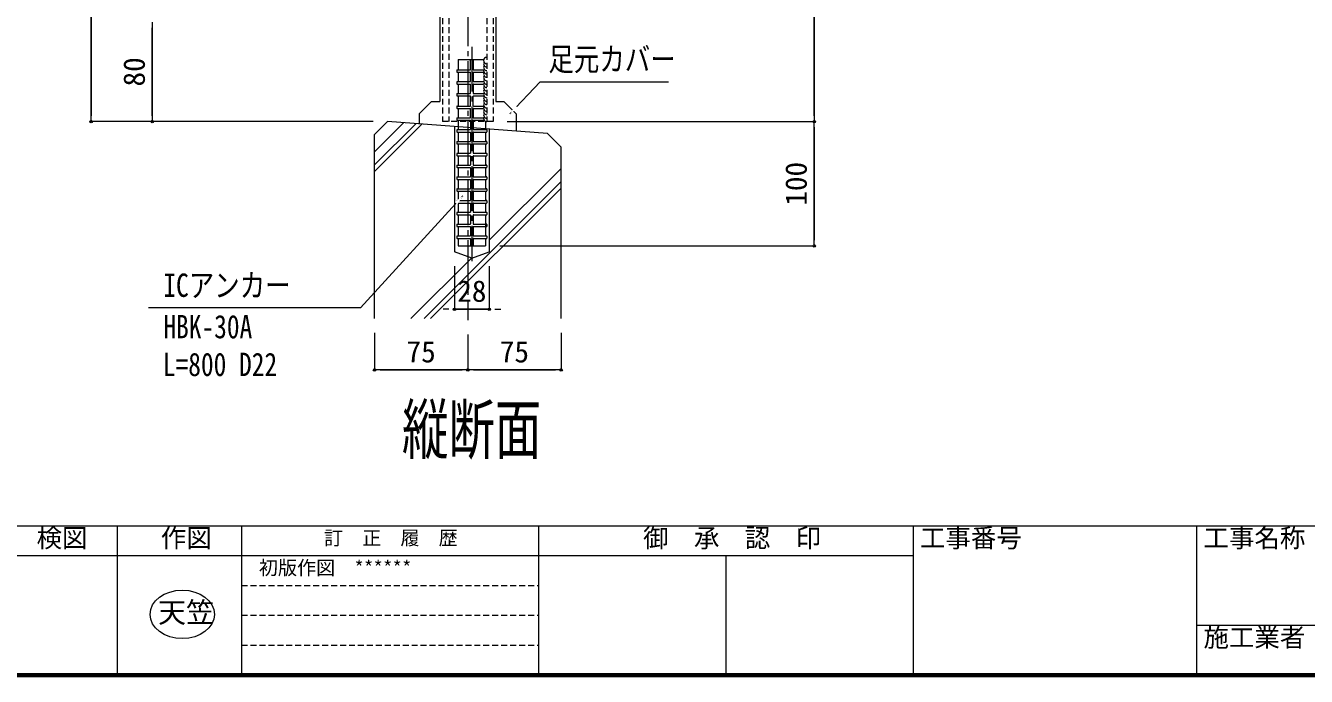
# Model space of a CAD drawing. Units: millimetres at full size. Extents: x -3135 to 4022, y -814 to 1448.
# Drawn here: x -2031 to -1001, y -814 to -291 of the extents above; entities that cross this region are included whole.
import ezdxf
from ezdxf.enums import TextEntityAlignment as Align

# ---------------------------------------------------------------- set-up
doc = ezdxf.new("R2010")
doc.units = ezdxf.units.MM
doc.header["$LTSCALE"] = 4
doc.header["$PDMODE"] = 32
doc.header["$PDSIZE"] = 2
doc.linetypes.add('CHAIN2', pattern=[12, 9, -1, 1, -1])
doc.linetypes.add('DASHED1', pattern=[1.8, 1.2, -0.6])
for name, color, linetype, lineweight in [('0-0_0', 7, 'Continuous', 18), ('0-1_1手摺寸法', 3, 'Continuous', 18), ('0-4_2躯体線', 4, 'Continuous', 9), ('0-5_3中心線', 2, 'CHAIN2', 18), ('0-F_WAKU', 7, 'Continuous', 18), ('1-0_アンカー', 4, 'Continuous', 9)]:
    doc.layers.add(name, color=color, linetype=linetype, lineweight=lineweight)
doc.layers.add('0-D_MOJI', color=6, linetype='Continuous')
doc.styles.add('ＭＳ ゴシック', font='')
doc.styles.get('ＭＳ ゴシック').set_extended_font_data('MS Gothic')

msp = doc.modelspace()

# ---------------------------------------------------------------- linework, layer by layer
at = {"layer": '0-0_0'}
for p, q in [((-1697.964, 140.122), (-1697.964, -351.689)), ((-1652.964, 140.122), (-1652.964, -351.689)), ((-1714.591, -361.689), (-1704.591, -351.689)), ((-1704.591, -351.689), (-1697.964, -351.689)), ((-1652.964, -351.689), (-1646.591, -351.689)), ((-1636.591, -361.689), (-1646.591, -351.689)), ((-1714.591, -361.689), (-1714.591, -369.786)), ((-1636.591, -361.689), (-1636.591, -375.607))]:
    msp.add_line(p, q, dxfattribs=at)
for points in [[(-1641.591, -361.689), (-1617.423, -335.839), (-1513.995, -335.839)], [(-1679.567, -427.713), (-1761.758, -517.692), (-1932.313, -517.692)]]:
    msp.add_lwpolyline(points, dxfattribs=at)
msp.add_ellipse((-1905.082, -764.298), major_axis=(25.847, 0), ratio=0.755094, dxfattribs=at)
at = {"layer": '0-1_1手摺寸法'}
for p, q in [((-1978.398, -367.892), (-1978.398, 732.108)), ((-1978.398, 727.508), (-1978.398, -363.292)), ((-1396.884, 432.108), (-1396.884, -367.892)), ((-1396.884, -363.292), (-1396.884, 427.508)), ((-1929.175, -287.892), (-1929.175, -367.892)), ((-1929.175, -363.292), (-1929.175, -292.492)), ((-1929.175, -292.492), (-1929.175, -297.092)), ((-1751.458, -367.892), (-1978.398, -367.892)), ((-1751.458, -367.892), (-1929.175, -367.892)), ((-1643.714, -367.892), (-1396.884, -367.892)), ((-1643.714, -367.892), (-1396.884, -367.892)), ((-1396.884, -467.892), (-1396.884, -367.892)), ((-1396.884, -372.492), (-1396.884, -463.292)), ((-1649.714, -467.892), (-1396.884, -467.892)), ((-1686.214, -484.297), (-1686.214, -518.872)), ((-1658.214, -484.297), (-1658.214, -518.872)), ((-1690.814, -518.872), (-1695.414, -518.872)), ((-1686.214, -518.872), (-1658.214, -518.872)), ((-1658.214, -518.872), (-1686.214, -518.872)), ((-1653.614, -518.872), (-1649.014, -518.872)), ((-1750.464, -537.93), (-1750.464, -567.639)), ((-1675.464, -539.122), (-1675.464, -567.639)), ((-1675.464, -539.122), (-1675.464, -567.639)), ((-1600.464, -537.93), (-1600.464, -567.639)), ((-1675.464, -567.639), (-1750.464, -567.639)), ((-1745.864, -567.639), (-1680.064, -567.639)), ((-1600.464, -567.639), (-1675.464, -567.639)), ((-1670.864, -567.639), (-1605.064, -567.639))]:
    msp.add_line(p, q, dxfattribs=at)
for centre, start in [((-1660.214, -318.791), 90), ((-1660.214, -321.53), 147.231), ((-1660.214, -324.27), 147.231), ((-1660.214, -327.009), 147.231), ((-1660.214, -329.748), 147.231), ((-1660.214, -332.488), 147.231), ((-1660.214, -335.228), 147.231), ((-1660.214, -337.967), 147.231), ((-1660.214, -340.706), 147.231), ((-1660.214, -343.446), 147.231), ((-1660.214, -346.186), 147.231), ((-1660.214, -348.925), 147.231), ((-1660.214, -351.664), 147.231), ((-1660.214, -354.404), 147.231), ((-1660.214, -357.143), 147.231), ((-1660.214, -359.883), 147.231), ((-1660.214, -362.622), 147.231), ((-1660.214, -365.362), 147.231)]:
    msp.add_arc(centre, 2.531, start, 270, dxfattribs=at)
for p in [(-1978.398, -367.892), (-1929.175, -367.892), (-1396.884, -367.892), (-1396.884, -467.892), (-1686.214, -518.872), (-1658.214, -518.872), (-1750.464, -567.639), (-1675.464, -567.639), (-1600.464, -567.639)]:
    msp.add_point(p, dxfattribs=at)
at = {"layer": '0-4_2躯体線'}
for p, q in [((-1683.214, -317.892), (-1662.58, -317.892)), ((-1683.214, -317.892), (-1683.214, -326.26)), ((-1673.214, -326.06), (-1673.214, -317.892)), ((-1671.214, -317.892), (-1671.214, -326.06)), ((-1684.214, -326.46), (-1684.214, -328.06)), ((-1684.014, -326.26), (-1673.414, -326.26)), ((-1684.014, -328.26), (-1673.414, -328.26)), ((-1683.214, -328.26), (-1683.214, -335.76)), ((-1673.214, -335.56), (-1673.214, -328.46)), ((-1671.214, -328.46), (-1671.214, -335.56)), ((-1671.014, -326.26), (-1662.632, -326.26)), ((-1671.014, -328.26), (-1662.414, -328.26)), ((-1684.214, -335.96), (-1684.214, -337.56)), ((-1684.014, -335.76), (-1673.414, -335.76)), ((-1684.014, -337.76), (-1673.414, -337.76)), ((-1683.214, -337.76), (-1683.214, -345.26)), ((-1673.214, -345.06), (-1673.214, -337.96)), ((-1671.214, -337.96), (-1671.214, -345.06)), ((-1671.014, -335.76), (-1662.688, -335.76)), ((-1671.014, -337.76), (-1662.736, -337.76)), ((-1684.214, -345.46), (-1684.214, -347.06)), ((-1684.014, -345.26), (-1673.414, -345.26)), ((-1684.014, -347.26), (-1673.414, -347.26)), ((-1683.214, -347.26), (-1683.214, -355.392)), ((-1673.214, -355.192), (-1673.214, -347.46)), ((-1671.214, -355.192), (-1671.214, -347.46)), ((-1671.014, -345.26), (-1662.57, -345.26)), ((-1671.014, -347.26), (-1662.505, -347.26)), ((-1684.214, -355.592), (-1684.214, -357.192)), ((-1684.014, -355.392), (-1673.414, -355.392)), ((-1684.014, -357.392), (-1673.414, -357.392)), ((-1683.214, -357.392), (-1683.214, -364.892)), ((-1673.214, -364.692), (-1673.214, -357.592)), ((-1671.214, -357.592), (-1671.214, -364.692)), ((-1671.014, -355.392), (-1662.544, -355.392)), ((-1671.014, -357.392), (-1662.733, -357.392)), ((-1739.958, -367.892), (-1750.464, -378.399)), ((-1750.464, -392.114), (-1727.195, -368.845)), ((-1750.464, -402.723), (-1717.323, -369.582)), ((-1750.464, -408.017), (-1712.397, -369.95)), ((-1611.374, -377.489), (-1739.958, -367.892)), ((-1684.214, -365.092), (-1684.214, -366.692)), ((-1684.014, -364.892), (-1673.414, -364.892)), ((-1684.014, -366.892), (-1673.414, -366.892)), ((-1683.214, -366.892), (-1683.214, -374.392)), ((-1673.214, -367.092), (-1673.214, -374.192)), ((-1671.214, -367.092), (-1671.214, -374.192)), ((-1671.014, -364.892), (-1662.701, -364.892)), ((-1671.014, -366.892), (-1662.23, -366.892)), ((-1661.214, -367.892), (-1661.214, -374.392)), ((-1750.464, -526.43), (-1750.464, -378.399)), ((-1686.214, -371.904), (-1686.214, -472.797)), ((-1684.214, -374.592), (-1684.214, -376.192)), ((-1684.014, -374.392), (-1673.414, -374.392)), ((-1684.014, -376.392), (-1673.414, -376.392)), ((-1683.214, -376.392), (-1683.214, -383.892)), ((-1673.214, -376.592), (-1673.214, -383.692)), ((-1671.214, -376.592), (-1671.214, -383.692)), ((-1671.014, -374.392), (-1660.414, -374.392)), ((-1671.014, -376.392), (-1660.414, -376.392)), ((-1661.214, -376.392), (-1661.214, -383.892)), ((-1660.214, -374.592), (-1660.214, -376.192)), ((-1658.214, -373.993), (-1658.214, -472.797)), ((-1600.464, -388.399), (-1611.374, -377.489)), ((-1684.214, -384.092), (-1684.214, -385.692)), ((-1684.014, -383.892), (-1673.414, -383.892)), ((-1684.014, -385.892), (-1673.414, -385.892)), ((-1683.214, -385.892), (-1683.214, -393.392)), ((-1673.214, -386.092), (-1673.214, -393.192)), ((-1671.214, -386.092), (-1671.214, -393.192)), ((-1671.014, -383.892), (-1660.414, -383.892)), ((-1671.014, -385.892), (-1660.414, -385.892)), ((-1661.214, -385.892), (-1661.214, -393.392)), ((-1660.214, -384.092), (-1660.214, -385.692)), ((-1600.464, -526.43), (-1600.464, -388.399)), ((-1684.214, -393.592), (-1684.214, -395.192)), ((-1684.014, -393.392), (-1673.414, -393.392)), ((-1684.014, -395.392), (-1673.414, -395.392)), ((-1683.214, -395.392), (-1683.214, -402.892)), ((-1673.214, -395.592), (-1673.214, -402.692)), ((-1671.214, -395.592), (-1671.214, -402.692)), ((-1671.014, -393.392), (-1660.414, -393.392)), ((-1671.014, -395.392), (-1660.414, -395.392)), ((-1661.214, -395.392), (-1661.214, -402.892)), ((-1660.214, -393.592), (-1660.214, -395.192)), ((-1684.214, -403.092), (-1684.214, -404.692)), ((-1684.014, -402.892), (-1673.414, -402.892)), ((-1684.014, -404.892), (-1673.414, -404.892)), ((-1683.214, -404.892), (-1683.214, -412.392)), ((-1673.214, -405.092), (-1673.214, -412.192)), ((-1671.214, -405.092), (-1671.214, -412.192)), ((-1671.014, -402.892), (-1660.414, -402.892)), ((-1671.014, -404.892), (-1660.414, -404.892)), ((-1661.214, -404.892), (-1661.214, -412.392)), ((-1660.214, -403.092), (-1660.214, -404.692)), ((-1658.214, -463.35), (-1600.464, -405.6)), ((-1710.685, -526.43), (-1600.464, -416.209)), ((-1705.392, -526.43), (-1600.464, -421.503)), ((-1684.214, -412.592), (-1684.214, -414.192)), ((-1684.214, -422.092), (-1684.214, -423.692)), ((-1684.014, -412.392), (-1673.414, -412.392)), ((-1684.014, -414.392), (-1673.414, -414.392)), ((-1684.014, -421.892), (-1673.414, -421.892)), ((-1683.214, -414.392), (-1683.214, -421.892)), ((-1673.214, -414.592), (-1673.214, -421.692)), ((-1671.214, -414.592), (-1671.214, -421.692)), ((-1671.014, -412.392), (-1660.414, -412.392)), ((-1671.014, -414.392), (-1660.414, -414.392)), ((-1671.014, -421.892), (-1660.414, -421.892)), ((-1661.214, -414.392), (-1661.214, -421.892)), ((-1660.214, -412.592), (-1660.214, -414.192)), ((-1660.214, -422.092), (-1660.214, -423.692)), ((-1684.214, -431.592), (-1684.214, -433.192)), ((-1684.014, -423.892), (-1673.414, -423.892)), ((-1684.014, -431.392), (-1673.414, -431.392)), ((-1683.214, -423.892), (-1683.214, -431.392)), ((-1673.214, -424.092), (-1673.214, -431.192)), ((-1671.214, -424.092), (-1671.214, -431.192)), ((-1671.014, -423.892), (-1660.414, -423.892)), ((-1671.014, -431.392), (-1660.414, -431.392)), ((-1661.214, -423.892), (-1661.214, -431.392)), ((-1660.214, -431.592), (-1660.214, -433.192)), ((-1684.214, -441.092), (-1684.214, -442.692)), ((-1684.014, -433.392), (-1673.414, -433.392)), ((-1684.014, -440.892), (-1673.414, -440.892)), ((-1683.214, -433.392), (-1683.214, -440.892)), ((-1673.214, -433.592), (-1673.214, -440.692)), ((-1671.214, -433.592), (-1671.214, -440.692)), ((-1671.014, -433.392), (-1660.414, -433.392)), ((-1671.014, -440.892), (-1660.414, -440.892)), ((-1661.214, -433.392), (-1661.214, -440.892)), ((-1660.214, -441.092), (-1660.214, -442.692)), ((-1684.214, -450.592), (-1684.214, -452.192)), ((-1684.014, -442.892), (-1673.414, -442.892)), ((-1684.014, -450.392), (-1673.414, -450.392)), ((-1684.014, -452.392), (-1673.414, -452.392)), ((-1683.214, -442.892), (-1683.214, -450.392)), ((-1683.214, -452.392), (-1683.214, -459.892)), ((-1673.214, -443.092), (-1673.214, -450.192)), ((-1673.214, -452.592), (-1673.214, -459.692)), ((-1671.214, -443.092), (-1671.214, -450.192)), ((-1671.214, -452.592), (-1671.214, -459.692)), ((-1671.014, -442.892), (-1660.414, -442.892)), ((-1671.014, -450.392), (-1660.414, -450.392)), ((-1671.014, -452.392), (-1660.414, -452.392)), ((-1661.214, -442.892), (-1661.214, -459.892)), ((-1660.214, -450.592), (-1660.214, -452.192)), ((-1684.214, -460.092), (-1684.214, -461.692)), ((-1684.014, -459.892), (-1673.414, -459.892)), ((-1684.014, -461.892), (-1673.414, -461.892)), ((-1683.214, -461.892), (-1683.214, -467.892)), ((-1673.214, -462.092), (-1673.214, -467.892)), ((-1671.214, -462.092), (-1671.214, -467.892)), ((-1671.014, -459.892), (-1660.414, -459.892)), ((-1671.014, -461.892), (-1660.414, -461.892)), ((-1661.214, -461.892), (-1661.214, -467.892)), ((-1660.214, -460.092), (-1660.214, -461.692)), ((-1672.214, -477.892), (-1686.214, -472.797)), ((-1683.214, -467.892), (-1661.214, -467.892)), ((-1672.214, -477.892), (-1658.214, -472.797)), ((-1721.294, -526.43), (-1672.612, -477.748))]:
    msp.add_line(p, q, dxfattribs=at)
for centre, start, end in [((-1684.014, -326.46), 90, 180), ((-1684.014, -328.06), 180, 270), ((-1673.414, -326.06), 270, 0), ((-1673.414, -328.46), 0, 90), ((-1671.014, -326.06), 180, 270), ((-1671.014, -328.46), 90, 180), ((-1684.014, -335.96), 90, 180), ((-1684.014, -337.56), 180, 270), ((-1673.414, -335.56), 270, 0), ((-1673.414, -337.96), 0, 90), ((-1671.014, -335.56), 180, 270), ((-1671.014, -337.96), 90, 180), ((-1684.014, -345.46), 90, 180), ((-1684.014, -347.06), 180, 270), ((-1673.414, -345.06), 270, 0), ((-1673.414, -347.46), 0, 90), ((-1671.014, -345.06), 180, 270), ((-1671.014, -347.46), 90, 180), ((-1684.014, -355.592), 90, 180), ((-1684.014, -357.192), 180, 270), ((-1673.414, -355.192), 270, 0), ((-1673.414, -357.592), 0, 90), ((-1671.014, -355.192), 180, 270), ((-1671.014, -357.592), 90, 180), ((-1684.014, -365.092), 90, 180), ((-1684.014, -366.692), 180, 270), ((-1673.414, -364.692), 270, 0), ((-1673.414, -367.092), 0, 90), ((-1671.014, -364.692), 180, 270), ((-1671.014, -367.092), 90, 180), ((-1684.014, -374.592), 90, 180), ((-1684.014, -376.192), 180, 270), ((-1673.414, -374.192), 270, 0), ((-1673.414, -376.592), 0, 90), ((-1671.014, -374.192), 180, 270), ((-1671.014, -376.592), 90, 180), ((-1660.414, -374.592), 0, 90), ((-1660.414, -376.192), 270, 0), ((-1684.014, -384.092), 90, 180), ((-1684.014, -385.692), 180, 270), ((-1673.414, -383.692), 270, 0), ((-1673.414, -386.092), 0, 90), ((-1671.014, -383.692), 180, 270), ((-1671.014, -386.092), 90, 180), ((-1660.414, -384.092), 0, 90), ((-1660.414, -385.692), 270, 0), ((-1684.014, -393.592), 90, 180), ((-1684.014, -395.192), 180, 270), ((-1673.414, -393.192), 270, 0), ((-1673.414, -395.592), 0, 90), ((-1671.014, -393.192), 180, 270), ((-1671.014, -395.592), 90, 180), ((-1660.414, -393.592), 0, 90), ((-1660.414, -395.192), 270, 0), ((-1684.014, -403.092), 90, 180), ((-1684.014, -404.692), 180, 270), ((-1673.414, -402.692), 270, 0), ((-1673.414, -405.092), 0, 90), ((-1671.014, -402.692), 180, 270), ((-1671.014, -405.092), 90, 180), ((-1660.414, -403.092), 0, 90), ((-1660.414, -404.692), 270, 0), ((-1684.014, -412.592), 90, 180), ((-1684.014, -414.192), 180, 270), ((-1684.014, -422.092), 90, 180), ((-1673.414, -412.192), 270, 0), ((-1673.414, -414.592), 0, 90), ((-1673.414, -421.692), 270, 0), ((-1671.014, -412.192), 180, 270), ((-1671.014, -414.592), 90, 180), ((-1671.014, -421.692), 180, 270), ((-1660.414, -412.592), 0, 90), ((-1660.414, -414.192), 270, 0), ((-1660.414, -422.092), 0, 90), ((-1684.014, -423.692), 180, 270), ((-1684.014, -431.592), 90, 180), ((-1673.414, -424.092), 0, 90), ((-1673.414, -431.192), 270, 0), ((-1671.014, -424.092), 90, 180), ((-1671.014, -431.192), 180, 270), ((-1660.414, -423.692), 270, 0), ((-1660.414, -431.592), 0, 90), ((-1684.014, -433.192), 180, 270), ((-1684.014, -441.092), 90, 180), ((-1684.014, -442.692), 180, 270), ((-1673.414, -433.592), 0, 90), ((-1673.414, -440.692), 270, 0), ((-1671.014, -433.592), 90, 180), ((-1671.014, -440.692), 180, 270), ((-1660.414, -433.192), 270, 0), ((-1660.414, -441.092), 0, 90), ((-1660.414, -442.692), 270, 0), ((-1684.014, -450.592), 90, 180), ((-1684.014, -452.192), 180, 270), ((-1673.414, -443.092), 0, 90), ((-1673.414, -450.192), 270, 0), ((-1673.414, -452.592), 0, 90), ((-1671.014, -443.092), 90, 180), ((-1671.014, -450.192), 180, 270), ((-1671.014, -452.592), 90, 180), ((-1660.414, -450.592), 0, 90), ((-1660.414, -452.192), 270, 0), ((-1684.014, -460.092), 90, 180), ((-1684.014, -461.692), 180, 270), ((-1673.414, -459.692), 270, 0), ((-1673.414, -462.092), 0, 90), ((-1671.014, -459.692), 180, 270), ((-1671.014, -462.092), 90, 180), ((-1660.414, -460.092), 0, 90), ((-1660.414, -461.692), 270, 0)]:
    msp.add_arc(centre, 0.2, start, end, dxfattribs=at)
at = {"layer": '0-5_3中心線'}
for p, q in [((-1675.464, 784.737), (-1675.464, -527.622)), ((-1672.214, -307.653), (-1672.214, -480.292))]:
    msp.add_line(p, q, dxfattribs=at)
at = {"layer": '0-F_WAKU'}
for p, q in [((-3133.407, -693), (66.593, -693)), ((-1957.407, -693), (-1957.407, -813)), ((-1857.407, -693), (-1857.407, -813)), ((-1618.741, -693), (-1618.741, -813)), ((-1317.407, -693), (-1317.407, -813)), ((-1089.407, -693), (-1089.407, -813)), ((-2157.407, -717), (-1857.407, -717)), ((-1857.407, -717), (-1618.741, -717)), ((-1618.741, -717), (-1317.407, -717)), ((-1468.074, -717), (-1468.074, -813)), ((-1089.407, -773), (-81.407, -773)), ((-3134.007, -813.6), (67.193, -813.6)), ((-3133.407, -813), (66.593, -813)), ((-3132.807, -812.4), (65.993, -812.4)), ((-3132.207, -811.8), (65.393, -811.8)), ((-3134.607, -814.2), (67.793, -814.2))]:
    msp.add_line(p, q, dxfattribs=at)
at = {"layer": '0-F_WAKU', "linetype": 'DASHED1'}
for p, q in [((-1857.407, -741), (-1618.741, -741)), ((-1857.407, -765), (-1618.741, -765)), ((-1857.407, -789), (-1618.741, -789))]:
    msp.add_line(p, q, dxfattribs=at)
at = {"layer": '1-0_アンカー', "linetype": 'DASHED1'}
for p, q in [((-1695.714, 140.122), (-1695.714, -367.892)), ((-1690.714, 140.122), (-1690.714, -367.892)), ((-1660.214, 140.122), (-1660.214, -367.892)), ((-1655.214, 140.122), (-1655.214, -367.892)), ((-1655.214, -367.892), (-1695.714, -367.892))]:
    msp.add_line(p, q, dxfattribs=at)

# ---------------------------------------------------------------- texts
at = {"layer": '0-0_0', "style": 'ＭＳ ゴシック'}
for s, height, width, p in [('足元カバー', 18.77, 0.8, (-1610.701, -332.696)), ('ICアンカー ', 18.77, 0.8, (-1920.294, -514.549)), ('HBK-30A', 18.77, 0.8, (-1920.294, -547.882)), ('L=800 D22', 18.77, 0.8, (-1920.722, -578.217)), ('縦断面', 39.1, 0.7, (-1728.349, -646.842))]:
    msp.add_text(s, height=height, dxfattribs=dict(at, width=width)).set_placement(p, align=Align.BOTTOM_LEFT)
for s, height, p in [('初版作図\u3000******', 11.26, (-1843.501, -735.819)), ('天笠', 16.52, (-1924.574, -775.908))]:
    msp.add_text(s, height=height, dxfattribs=at).set_placement(p, align=Align.BOTTOM_LEFT)
at = {"layer": '0-1_1手摺寸法', "style": 'ＭＳ ゴシック'}
for s, p in [('80', (-1929.994, -339.669)), ('100', (-1397.703, -435.557))]:
    msp.add_text(s, height=17.27, rotation=90, dxfattribs=at).set_placement(p, align=Align.BOTTOM_LEFT)
for s, p in [('28', (-1683.99, -518.054)), ('75', (-1724.74, -566.82)), ('75', (-1649.74, -566.82))]:
    msp.add_text(s, height=17.27, dxfattribs=at).set_placement(p, align=Align.BOTTOM_LEFT)
at = {"layer": '0-D_MOJI', "style": 'ＭＳ ゴシック'}
for s, height, p in [('検図', 15.01, (-2022.269, -714.842)), ('作図', 15.01, (-1922.269, -714.842)), ('訂\u3000正\u3000履\u3000歴', 11.26, (-1791.082, -711.819)), ('御  承  認  印', 15.01, (-1534.514, -714.842)), ('工事番号', 15.01, (-1311.9, -714.842)), ('工事名称', 15.01, (-1083.9, -714.842)), ('施工業者', 15.01, (-1083.9, -794.842))]:
    msp.add_text(s, height=height, dxfattribs=at).set_placement(p, align=Align.BOTTOM_LEFT)

# ---------------------------------------------------------------- next in the draw order: wipeouts: each hides what was drawn before it
for points in [[(-1637.226, -354.986), (-1635.196, -356.883), (-1641.591, -361.689), (-1641.591, -361.689)], [(-1683.855, -434.467), (-1685.906, -432.593), (-1679.567, -427.713), (-1679.567, -427.713)]]:
    msp.add_wipeout(points)

doc.saveas('drawing.dxf')
